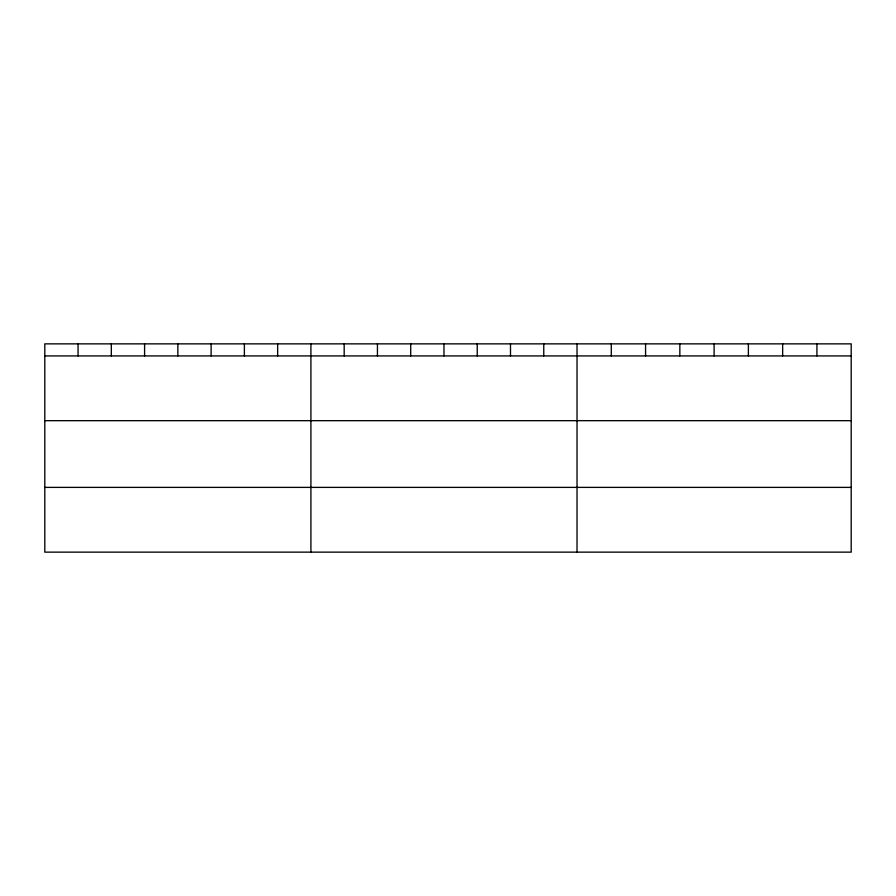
<?xml version="1.0" encoding="UTF-8"?>
<svg xmlns="http://www.w3.org/2000/svg" width="896" height="896" viewBox="0 0 896 896"><rect width="100%" height="100%" fill="white"/><g stroke="black" fill="none" stroke-linecap="round" stroke-linejoin="round"><path stroke-width="1.34" d="M851.2 355.925L851.2 552.138L44.8 552.138L44.8 343.862L851.2 343.862L851.2 355.925L44.8 355.925M44.8 420.672L851.2 420.672M44.8 487.39L851.2 487.39M816.928 343.862L816.928 355.925M782.656 343.862L782.656 355.925M748.384 343.862L748.384 355.925M714.112 343.862L714.112 355.925M679.84 343.862L679.84 355.925M645.568 343.862L645.568 355.925M611.296 343.862L611.296 355.925M577.024 343.862L577.024 552.138M543.76 343.862L543.76 355.925M510.496 343.862L510.496 355.925M477.232 343.862L477.232 355.925M443.968 343.862L443.968 355.925M410.704 343.862L410.704 355.925M377.44 343.862L377.44 355.925M344.176 343.862L344.176 355.925M310.912 343.862L310.912 552.138M277.648 343.862L277.648 355.925M244.384 343.862L244.384 355.925M211.12 343.862L211.12 355.925M177.856 343.862L177.856 355.925M144.592 343.862L144.592 355.925M111.328 343.862L111.328 355.925M78.064 343.862L78.064 355.925"/></g></svg>
